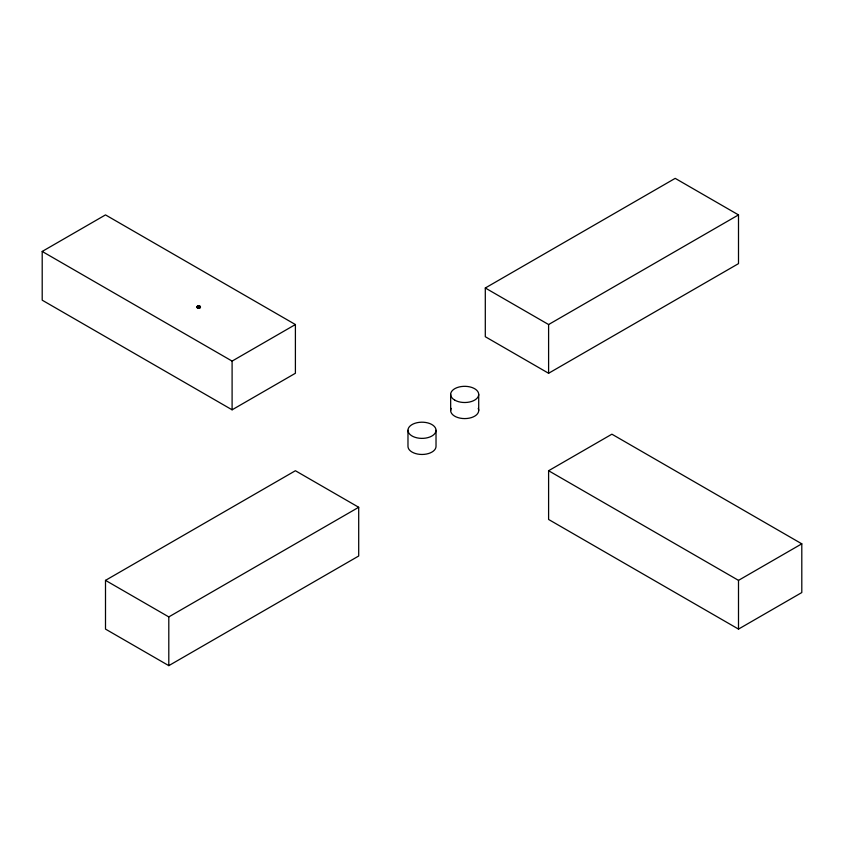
<?xml version="1.0" encoding="UTF-8"?>
<svg xmlns="http://www.w3.org/2000/svg" width="844" height="844" viewBox="0 0 844 844"><rect width="100%" height="100%" fill="white"/><g stroke="black" fill="none" stroke-linecap="round" stroke-linejoin="round"><path stroke-width="1.27" d="M42.2 251.449L105.5 214.903L295.4 324.539L295.4 373.27L232.1 409.815L42.2 300.179L42.2 251.449L232.1 361.095L295.4 324.539M197.401 307.67L199.933 306.203M485.3 287.994L675.2 178.358L738.5 214.903L738.5 263.634L548.6 373.27L485.3 336.724L485.3 287.994L548.6 324.539L738.5 214.903M105.5 580.366L295.4 470.73L358.7 507.276L358.7 556.006L168.8 665.642L105.5 629.096L105.5 580.366L168.8 616.911L358.7 507.276M548.6 470.73L611.9 434.185L801.8 543.821L801.8 592.551L738.5 629.096L548.6 519.461L548.6 470.73L738.5 580.366L801.8 543.821M197.401 306.203L199.933 307.67M738.5 580.366L738.5 629.096M548.6 324.539L548.6 373.27M478.706 394.422L478.706 410.5M450.664 394.422L450.664 410.5M436.021 430.282A14.021 8.092 0 0 1 414.984 437.297A14.021 8.092 0 0 1 414.984 423.277A14.021 8.092 0 0 1 436.021 430.282L436.021 446.36A14.021 8.092 0 0 1 422 454.462A14.021 8.092 0 0 1 407.979 446.36L407.979 430.282M232.1 361.095L232.1 409.815M168.8 616.911L168.8 665.642M478.231 408.401A14.021 8.092 0 0 1 464.685 418.592A14.021 8.092 0 0 1 451.139 408.401M454.768 400.14A14.021 8.092 0 0 0 478.231 396.511A14.021 8.092 0 0 0 461.056 386.594A14.021 8.092 0 0 0 454.768 400.14M197.77 308.071A1.793 1.034 0 0 0 200.461 307.174A1.793 1.034 0 0 0 197.77 306.288A1.793 1.034 0 0 0 197.77 308.071M197.77 307.828A1.793 1.034 0 0 0 200.461 306.931A1.793 1.034 0 0 0 197.77 306.045A1.793 1.034 0 0 0 197.77 307.828"/></g></svg>
